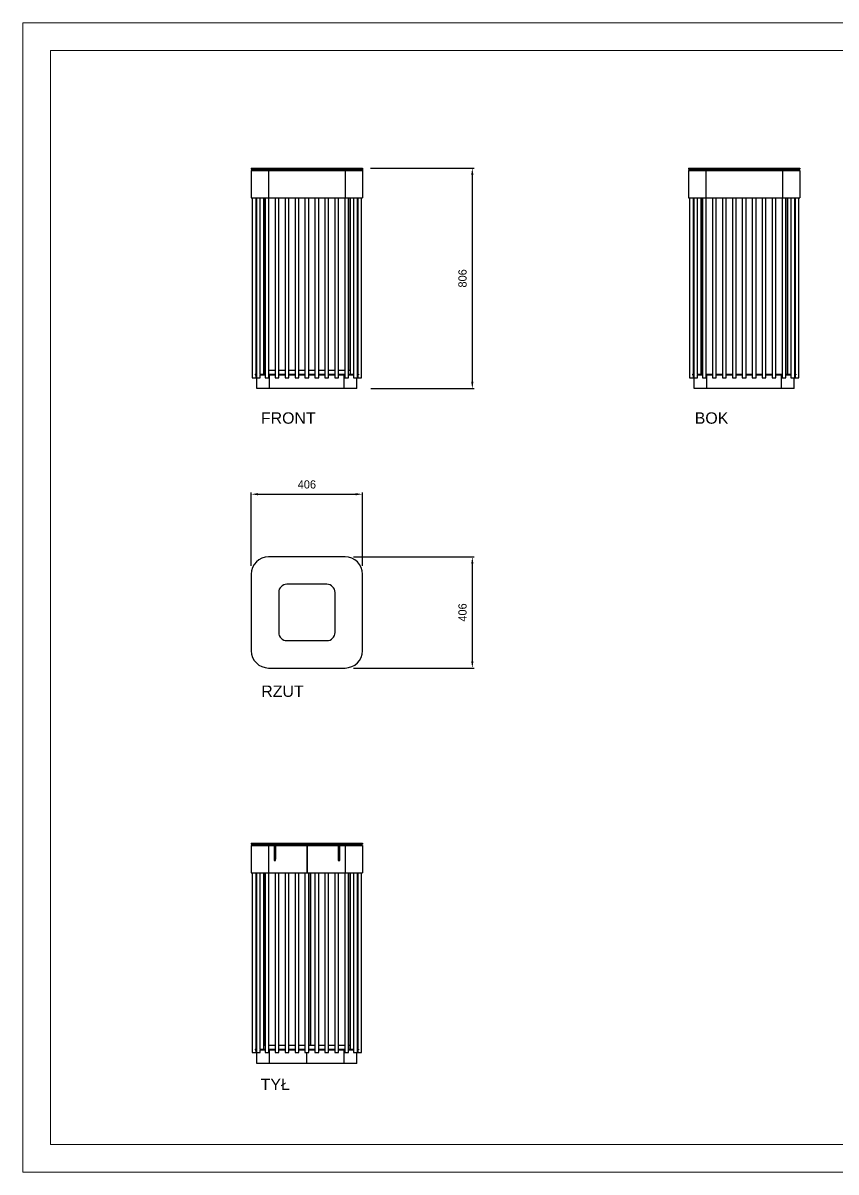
# Model space of a CAD drawing. Header units: millimetres. Extents: x 1848 to 7788, y -1722 to 2478.
# Drawn here: x 1848 to 4818, y -1722 to 2478 of the extents above; entities that cross this region are included whole.
import ezdxf

# ---------------------------------------------------------------- set-up
doc = ezdxf.new("R2010")
doc.units = ezdxf.units.MM
doc.header["$PDSIZE"] = -1
doc.layers.add('tabelka', color=155, linetype='Continuous')
doc.layers.add('WYMIAR', color=96, linetype='Continuous')
doc.dimstyles.new('1-1', dxfattribs={"dimtxt": 30, "dimasz": 25, "dimexe": 6.25, "dimexo": 30, "dimgap": 20.625, "dimtad": 1, "dimdec": 1, "dimtxsty": 'Standard', "dimcen": 0, "dimclrd": 2, "dimclre": 2, "dimclrt": 2, "dimadec": 0, "dimazin": 0, "dimtfac": 1, "dimtdec": 1, "dimtmove": 0, "dimatfit": 3, "dimfxl": 0, "dimarcsym": 0})

# ---------------------------------------------------------------- blocks, each defined once
blk = doc.blocks.new('tyl')
for p, q in [((-1827.9, 1527.6), (-1827.9, 1523.6)), ((-1827.9, 1527.6), (-1764.9, 1527.6)), ((-1827.9, 1523.6), (-1764.9, 1523.6)), ((-1827.9, 1518.6), (-1827.9, 1418.6)), ((-1827.9, 1518.6), (-1764.9, 1518.6)), ((-1824.9, 1521.3), (-1824.9, 1518.6)), ((-1822.4, 1521.3), (-1824.9, 1521.3)), ((-1819.9, 1521.3), (-1822.4, 1521.3)), ((-1819.9, 1518.6), (-1819.9, 1521.3)), ((-1767.4, 1521.3), (-1767.4, 1518.6)), ((-1764.9, 1521.3), (-1767.4, 1521.3)), ((-1764.9, 1527.6), (-1764.9, 1523.6)), ((-1764.9, 1527.6), (-1484.9, 1527.6)), ((-1764.9, 1523.6), (-1484.9, 1523.6)), ((-1762.4, 1521.3), (-1764.9, 1521.3)), ((-1764.9, 1518.6), (-1764.9, 1418.6)), ((-1764.9, 1518.6), (-1744.9, 1518.6)), ((-1762.4, 1518.6), (-1762.4, 1521.3)), ((-1744.9, 1518.6), (-1744.9, 1463.6)), ((-1743.9, 1518.6), (-1744.9, 1518.6)), ((-1739.9, 1523.6), (-1743.9, 1523.6)), ((-1743.9, 1523.6), (-1743.9, 1468.6)), ((-1739.9, 1523.6), (-1739.9, 1468.6)), ((-1738.9, 1518.6), (-1739.9, 1518.6)), ((-1738.9, 1518.6), (-1624.9, 1518.6)), ((-1738.9, 1463.6), (-1738.9, 1518.6)), ((-1624.9, 1518.6), (-1624.9, 1418.6)), ((-1624.4, 1518.6), (-1624.9, 1518.6)), ((-1624.4, 1518.6), (-1624.4, 1418.6)), ((-1624.4, 1518.6), (-1510.9, 1518.6)), ((-1510.9, 1518.6), (-1510.9, 1463.6)), ((-1509.9, 1518.6), (-1510.9, 1518.6)), ((-1505.9, 1523.6), (-1509.9, 1523.6)), ((-1509.9, 1523.6), (-1509.9, 1468.6)), ((-1505.9, 1523.6), (-1505.9, 1468.6)), ((-1504.9, 1518.6), (-1505.9, 1518.6)), ((-1504.9, 1463.6), (-1504.9, 1518.6)), ((-1504.9, 1518.6), (-1484.9, 1518.6)), ((-1487.4, 1521.3), (-1487.4, 1518.6)), ((-1484.9, 1521.3), (-1487.4, 1521.3)), ((-1484.9, 1527.6), (-1484.9, 1523.6)), ((-1484.9, 1527.6), (-1421.9, 1527.6)), ((-1484.9, 1523.6), (-1484.7, 1523.6)), ((-1484.9, 1523.6), (-1421.9, 1523.6)), ((-1482.4, 1521.3), (-1484.9, 1521.3)), ((-1484.9, 1518.6), (-1484.9, 1418.6)), ((-1484.9, 1518.6), (-1421.9, 1518.6)), ((-1482.4, 1518.6), (-1482.4, 1521.3)), ((-1429.9, 1521.3), (-1429.9, 1518.6)), ((-1429.9, 1521.3), (-1427.4, 1521.3)), ((-1427.4, 1521.3), (-1424.9, 1521.3)), ((-1424.9, 1518.6), (-1424.9, 1521.3)), ((-1421.9, 1527.6), (-1421.9, 1523.6)), ((-1421.9, 1518.6), (-1421.9, 1418.6)), ((-1743.9, 1490.6), (-1744.9, 1490.6)), ((-1744.9, 1478.6), (-1743.9, 1478.6)), ((-1744.9, 1471.6), (-1743.9, 1471.6)), ((-1739.9, 1500.6), (-1738.9, 1500.6)), ((-1624.9, 1471.6), (-1624.4, 1471.6)), ((-1510.9, 1500.6), (-1509.9, 1500.6)), ((-1504.9, 1490.6), (-1505.9, 1490.6)), ((-1505.9, 1478.6), (-1504.9, 1478.6)), ((-1505.9, 1471.6), (-1504.9, 1471.6)), ((-1744.9, 1463.6), (-1738.9, 1463.6)), ((-1739.9, 1468.6), (-1743.9, 1468.6)), ((-1739.9, 1463.6), (-1739.9, 1468.6)), ((-1510.9, 1463.6), (-1504.9, 1463.6)), ((-1509.9, 1463.6), (-1509.9, 1468.6)), ((-1505.9, 1468.6), (-1509.9, 1468.6)), ((-1827.9, 1418.6), (-1764.9, 1418.6)), ((-1824.9, 1418.6), (-1824.9, 761.6)), ((-1824.6, 1418.6), (-1824.6, 761.6)), ((-1810.6, 774.6), (-1810.6, 1418.6)), ((-1809.4, 1418.6), (-1809.4, 761.6)), ((-1795.4, 774.6), (-1795.4, 1418.6)), ((-1782.9, 1418.6), (-1782.9, 789.8)), ((-1781.7, 1418.6), (-1781.7, 789.8)), ((-1777.5, 1418.6), (-1777.5, 761.6)), ((-1764.9, 1418.6), (-1624.9, 1418.6)), ((-1763.5, 761.6), (-1763.5, 1418.6)), ((-1740.8, 1418.6), (-1740.8, 761.6)), ((-1726.8, 761.6), (-1726.8, 1418.6)), ((-1704.5, 1418.6), (-1704.5, 761.6)), ((-1690.5, 761.6), (-1690.5, 1418.6)), ((-1668.2, 1418.6), (-1668.2, 761.6)), ((-1654.2, 761.6), (-1654.2, 1418.6)), ((-1631.9, 1418.6), (-1631.9, 761.6)), ((-1624.9, 1421.6), (-1624.4, 1421.6)), ((-1624.4, 1418.6), (-1484.9, 1418.6)), ((-1617.9, 761.6), (-1617.9, 1418.6)), ((-1612.4, 1418.6), (-1612.4, 789.8)), ((-1611.9, 1418.6), (-1611.9, 789.8)), ((-1595.6, 1418.6), (-1595.6, 761.6)), ((-1581.6, 761.6), (-1581.6, 1418.6)), ((-1559.3, 1418.6), (-1559.3, 761.6)), ((-1545.3, 761.6), (-1545.3, 1418.6)), ((-1523, 1418.6), (-1523, 761.6)), ((-1509, 761.6), (-1509, 1418.6)), ((-1486.4, 1418.6), (-1486.4, 761.6)), ((-1484.9, 1418.6), (-1421.9, 1418.6)), ((-1472.4, 761.6), (-1472.4, 1418.6)), ((-1468.1, 1418.6), (-1468.1, 789.2)), ((-1466.9, 1418.6), (-1466.9, 774.6)), ((-1454.4, 1418.6), (-1454.4, 774.6)), ((-1440.4, 761.6), (-1440.4, 1418.6)), ((-1439.2, 1418.6), (-1439.2, 774.6)), ((-1425.2, 761.6), (-1425.2, 1418.6)), ((-1424.9, 761.6), (-1424.9, 1418.6)), ((-1824.9, 761.6), (-1824.6, 761.6)), ((-1824.6, 761.6), (-1817.6, 761.6)), ((-1817.6, 761.6), (-1810.6, 761.6)), ((-1813.6, 774.6), (-1813.6, 771.6)), ((-1813.6, 774.6), (-1809.4, 774.6)), ((-1813.6, 771.6), (-1809.4, 771.6)), ((-1810.6, 761.6), (-1810.6, 771.6)), ((-1809.4, 761.6), (-1802.4, 761.6)), ((-1807.9, 721.6), (-1807.9, 761.6)), ((-1802.4, 761.6), (-1795.4, 761.6)), ((-1795.5, 774.6), (-1795.5, 771.6)), ((-1795.5, 774.6), (-1777.5, 774.6)), ((-1795.5, 771.6), (-1777.5, 771.6)), ((-1795.4, 761.6), (-1795.4, 771.6)), ((-1783.4, 788.9), (-1782.9, 788.9)), ((-1783.4, 788.9), (-1783.4, 774.6)), ((-1782.9, 788.9), (-1782.9, 774.6)), ((-1782.8, 788.9), (-1782.8, 774.6)), ((-1782.8, 788.9), (-1777.5, 788.9)), ((-1777.5, 761.6), (-1770.5, 761.6)), ((-1770.5, 761.6), (-1763.5, 761.6)), ((-1763.5, 788.9), (-1740.8, 788.9)), ((-1763.5, 774.6), (-1740.8, 774.6)), ((-1763.5, 771.6), (-1740.8, 771.6)), ((-1760.9, 721.6), (-1760.9, 771.6)), ((-1740.8, 761.6), (-1733.8, 761.6)), ((-1733.8, 761.6), (-1726.8, 761.6)), ((-1726.8, 788.9), (-1704.5, 788.9)), ((-1726.8, 774.6), (-1704.5, 774.6)), ((-1726.8, 771.6), (-1704.5, 771.6)), ((-1704.5, 761.6), (-1697.5, 761.6)), ((-1697.5, 761.6), (-1690.5, 761.6)), ((-1690.5, 788.9), (-1668.2, 788.9)), ((-1690.5, 774.6), (-1668.2, 774.6)), ((-1690.5, 771.6), (-1668.2, 771.6)), ((-1668.2, 761.6), (-1661.2, 761.6)), ((-1661.2, 761.6), (-1654.2, 761.6)), ((-1654.2, 788.9), (-1631.9, 788.9)), ((-1654.2, 774.6), (-1631.9, 774.6)), ((-1654.2, 771.6), (-1631.9, 771.6)), ((-1631.9, 761.6), (-1624.9, 761.6)), ((-1625.2, 721.6), (-1625.2, 761.6)), ((-1624.9, 761.6), (-1617.9, 761.6)), ((-1624.7, 721.6), (-1624.7, 761.6)), ((-1617.9, 788.9), (-1595.6, 788.9)), ((-1617.9, 774.6), (-1595.6, 774.6)), ((-1617.9, 771.6), (-1595.6, 771.6)), ((-1612.4, 790.1), (-1611.9, 790.1)), ((-1595.6, 761.6), (-1588.6, 761.6)), ((-1588.6, 761.6), (-1581.6, 761.6)), ((-1581.6, 788.9), (-1559.3, 788.9)), ((-1581.6, 774.6), (-1559.3, 774.6)), ((-1581.6, 771.6), (-1559.3, 771.6)), ((-1559.3, 761.6), (-1552.3, 761.6)), ((-1552.3, 761.6), (-1545.3, 761.6)), ((-1545.3, 788.9), (-1523, 788.9)), ((-1545.3, 774.6), (-1523, 774.6)), ((-1545.3, 771.6), (-1523, 771.6)), ((-1523, 761.6), (-1516, 761.6)), ((-1516, 761.6), (-1509, 761.6)), ((-1509, 788.9), (-1486.4, 788.9)), ((-1509, 774.6), (-1486.4, 774.6)), ((-1509, 771.6), (-1486.4, 771.6)), ((-1488.9, 721.6), (-1488.9, 771.6)), ((-1486.4, 761.6), (-1479.4, 761.6)), ((-1479.4, 761.6), (-1472.4, 761.6)), ((-1472.4, 788.9), (-1468, 788.9)), ((-1472.4, 774.6), (-1454.4, 774.6)), ((-1472.4, 771.6), (-1454.4, 771.6)), ((-1468, 788.9), (-1468, 774.6)), ((-1467.4, 788.9), (-1467.7, 788.9)), ((-1467.4, 788.9), (-1467.5, 789.2)), ((-1467.4, 788.9), (-1467.4, 774.6)), ((-1454.4, 774.6), (-1454.4, 771.6)), ((-1454.4, 771.6), (-1454.4, 761.6)), ((-1454.4, 761.6), (-1447.4, 761.6)), ((-1447.4, 761.6), (-1440.4, 761.6)), ((-1441.9, 721.6), (-1441.9, 761.6)), ((-1440.4, 774.6), (-1436.3, 774.6)), ((-1440.4, 771.6), (-1436.3, 771.6)), ((-1439.2, 771.6), (-1439.2, 761.6)), ((-1439.2, 761.6), (-1432.2, 761.6)), ((-1436.3, 774.6), (-1436.3, 771.6)), ((-1432.2, 761.6), (-1425.2, 761.6)), ((-1425.2, 761.6), (-1424.9, 761.6)), ((-1760.9, 721.6), (-1807.9, 721.6)), ((-1488.9, 721.6), (-1760.9, 721.6)), ((-1441.9, 721.6), (-1488.9, 721.6))]:
    blk.add_line(p, q)
for centre, start, end in [((-1822.6, 1521.3), 90, 180), ((-1822.2, 1521.3), 0, 90), ((-1765.1, 1521.3), 90, 180), ((-1764.7, 1521.3), 0, 90), ((-1485.1, 1521.3), 90, 180), ((-1484.7, 1521.3), 0, 90), ((-1427.6, 1521.3), 90, 180), ((-1427.2, 1521.3), 0, 90)]:
    blk.add_arc(centre, 2.3, start, end)
for points, knots in [([(-1782.7, 789.9), (-1782.8, 789.9), (-1783, 789.8), (-1783.3, 789.5), (-1783.4, 789.1), (-1783.4, 788.9), (-1783.4, 788.9)], [0, 0, 0, 0, 0.24986, 0.560256, 0.870651, 1, 1, 1, 1]), ([(-1782.7, 789.4), (-1782.7, 789.4), (-1782.8, 789.3), (-1782.9, 789.1), (-1782.9, 789), (-1782.9, 788.9)], [0, 0, 0, 0, 0.102186, 0.551093, 1, 1, 1, 1]), ([(-1782.8, 788.9), (-1782.8, 789), (-1782.7, 789.3), (-1782.6, 789.7), (-1782.5, 789.9), (-1782.4, 789.9), (-1782.4, 789.9)], [0, 0, 0, 0, 0.310651, 0.62138, 0.93211, 1, 1, 1, 1]), ([(-1468.4, 789.8), (-1468.4, 789.8), (-1468.3, 789.7), (-1468.2, 789.4), (-1468.1, 789.1), (-1468, 788.9), (-1468, 788.9)], [0, 0, 0, 0, 0.093189, 0.468413, 0.843636, 1, 1, 1, 1])]:
    blk.add_open_spline(points, degree=3, knots=knots)
blk = doc.blocks.new('bok')
for p, q in [((478.4, 1527.6), (478.4, 1523.6)), ((478.4, 1527.6), (541.4, 1527.6)), ((478.4, 1523.6), (541.4, 1523.6)), ((478.4, 1518.6), (478.4, 1418.6)), ((478.4, 1518.6), (541.4, 1518.6)), ((481.4, 1521.3), (481.4, 1518.6)), ((481.4, 1521.3), (486.4, 1521.3)), ((486.4, 1518.6), (486.4, 1521.3)), ((538.9, 1521.3), (538.9, 1518.6)), ((543.9, 1521.3), (538.9, 1521.3)), ((541.4, 1527.6), (541.4, 1523.6)), ((541.4, 1527.6), (821.4, 1527.6)), ((541.4, 1523.6), (821.4, 1523.6)), ((541.4, 1518.6), (541.4, 1418.6)), ((541.4, 1518.6), (821.4, 1518.6)), ((543.9, 1518.6), (543.9, 1521.3)), ((562.4, 1518.6), (562.4, 1523.6)), ((566.4, 1518.6), (566.4, 1523.6)), ((796.4, 1518.6), (796.4, 1523.6)), ((800.4, 1518.6), (800.4, 1523.6)), ((818.9, 1521.3), (818.9, 1518.6)), ((823.9, 1521.3), (818.9, 1521.3)), ((821.4, 1527.6), (821.4, 1523.6)), ((821.4, 1527.6), (884.4, 1527.6)), ((821.4, 1523.6), (884.4, 1523.6)), ((821.4, 1518.6), (821.4, 1418.6)), ((821.4, 1518.6), (884.4, 1518.6)), ((823.9, 1518.6), (823.9, 1521.3)), ((876.4, 1521.3), (876.4, 1518.6)), ((881.4, 1521.3), (876.4, 1521.3)), ((881.4, 1518.6), (881.4, 1521.3)), ((884.4, 1527.6), (884.4, 1523.6)), ((884.4, 1518.6), (884.4, 1418.6)), ((478.4, 1418.6), (541.4, 1418.6)), ((481.4, 1418.6), (481.4, 761.6)), ((481.7, 1418.6), (481.7, 761.6)), ((495.7, 774.6), (495.7, 1418.6)), ((496.9, 1418.6), (496.9, 761.6)), ((510.9, 774.6), (510.9, 1418.6)), ((523.4, 1418.6), (523.4, 774.6)), ((524.6, 1418.6), (524.6, 774.6)), ((528.8, 1418.6), (528.8, 761.6)), ((541.4, 1418.6), (821.4, 1418.6)), ((542.8, 761.6), (542.8, 1418.6)), ((565.5, 1418.6), (565.5, 761.6)), ((579.5, 761.6), (579.5, 1418.6)), ((601.8, 1418.6), (601.8, 761.6)), ((615.8, 761.6), (615.8, 1418.6)), ((638.1, 1418.6), (638.1, 761.6)), ((652.1, 761.6), (652.1, 1418.6)), ((674.4, 1418.6), (674.4, 761.6)), ((688.4, 761.6), (688.4, 1418.6)), ((710.7, 1418.6), (710.7, 761.6)), ((724.7, 761.6), (724.7, 1418.6)), ((747, 1418.6), (747, 761.6)), ((761, 761.6), (761, 1418.6)), ((783.3, 1418.6), (783.3, 761.6)), ((797.3, 761.6), (797.3, 1418.6)), ((819.9, 1418.6), (819.9, 761.6)), ((821.4, 1418.6), (884.4, 1418.6)), ((833.9, 761.6), (833.9, 1418.6)), ((838.2, 1418.6), (838.2, 774.6)), ((839.4, 1418.6), (839.4, 788.9)), ((851.8, 1418.6), (851.8, 774.6)), ((865.8, 761.6), (865.8, 1418.6)), ((867.1, 1418.6), (867.1, 774.6)), ((881.1, 761.6), (881.1, 1418.6)), ((881.4, 761.6), (881.4, 1418.6)), ((481.4, 761.6), (481.7, 761.6)), ((481.7, 761.6), (482.1, 761.6)), ((482.1, 761.6), (495.7, 761.6)), ((492.7, 774.6), (492.7, 771.6)), ((492.7, 774.6), (496.9, 774.6)), ((492.7, 771.6), (496.9, 771.6)), ((495.7, 761.6), (495.7, 771.6)), ((496.9, 761.6), (510.9, 761.6)), ((498.4, 721.6), (498.4, 761.6)), ((510.8, 774.6), (510.8, 771.6)), ((510.8, 774.6), (528.8, 774.6)), ((510.8, 771.6), (528.8, 771.6)), ((510.9, 761.6), (510.9, 771.6)), ((528.8, 761.6), (542.8, 761.6)), ((542.8, 774.6), (565.5, 774.6)), ((542.8, 771.6), (565.5, 771.6)), ((545.4, 721.6), (545.4, 771.6)), ((565.5, 761.6), (579.5, 761.6)), ((579.5, 774.6), (601.8, 774.6)), ((579.5, 771.6), (601.8, 771.6)), ((601.8, 761.6), (615.8, 761.6)), ((615.8, 774.6), (638.1, 774.6)), ((615.8, 771.6), (638.1, 771.6)), ((638.1, 761.6), (652.1, 761.6)), ((652.1, 774.6), (674.4, 774.6)), ((652.1, 771.6), (674.4, 771.6)), ((674.4, 761.6), (688.4, 761.6)), ((688.4, 774.6), (710.7, 774.6)), ((688.4, 771.6), (710.7, 771.6)), ((710.7, 761.6), (724.7, 761.6)), ((724.7, 774.6), (747, 774.6)), ((724.7, 771.6), (747, 771.6)), ((747, 761.6), (761, 761.6)), ((761, 774.6), (783.3, 774.6)), ((761, 771.6), (783.3, 771.6)), ((783.3, 761.6), (797.3, 761.6)), ((797.3, 774.6), (819.9, 774.6)), ((797.3, 771.6), (819.9, 771.6)), ((817.4, 721.6), (817.4, 771.6)), ((819.9, 761.6), (833.9, 761.6)), ((833.9, 774.6), (851.9, 774.6)), ((833.9, 771.6), (851.9, 771.6)), ((839.1, 788.9), (839.3, 788.9)), ((839.3, 788.9), (839.3, 774.6)), ((839.9, 788.9), (839.4, 788.9)), ((839.4, 788.9), (839.4, 788.9)), ((839.4, 788.9), (839.4, 774.6)), ((839.9, 788.9), (839.9, 774.6)), ((851.8, 771.6), (851.8, 761.6)), ((851.8, 761.6), (865.8, 761.6)), ((851.9, 774.6), (851.9, 771.6)), ((864.4, 721.6), (864.4, 761.6)), ((865.8, 774.6), (870, 774.6)), ((865.8, 771.6), (870, 771.6)), ((867.1, 771.6), (867.1, 761.6)), ((867.1, 761.6), (881.1, 761.6)), ((870, 774.6), (870, 771.6)), ((881.1, 761.6), (881.4, 761.6)), ((545.4, 721.6), (498.4, 721.6)), ((681.6, 721.6), (545.4, 721.6)), ((817.4, 721.6), (681.6, 721.6)), ((864.4, 721.6), (817.4, 721.6))]:
    blk.add_line(p, q)
for centre, start, end in [((483.7, 1521.3), 90, 180), ((484.1, 1521.3), 0, 90), ((541.2, 1521.3), 90, 180), ((541.6, 1521.3), 0, 90), ((821.2, 1521.3), 90, 180), ((821.6, 1521.3), 0, 90), ((878.7, 1521.3), 90, 180), ((879.1, 1521.3), 0, 90)]:
    blk.add_arc(centre, 2.3, start, end)
for points, knots in [([(839.2, 789.2), (839.2, 789.2), (839.2, 789), (839.3, 788.9), (839.3, 788.9)], [0, 0, 0, 0, 0.501433, 1, 1, 1, 1]), ([(839.9, 788.9), (839.9, 789), (839.8, 789.3), (839.6, 789.6), (839.4, 789.8), (839.4, 789.8)], [0, 0, 0, 0, 0.379717, 0.759529, 1, 1, 1, 1])]:
    blk.add_open_spline(points, degree=3, knots=knots)
blk = doc.blocks.new('*D7')
at = {"layer": 'Defpoints', "color": 0}
for p in [(3088.3, 1947.5), (3088.9, 1141.5), (3489.7, 1141.5)]:
    blk.add_point(p, dxfattribs=at)
at = {"layer": 'WYMIAR', "color": 2, "lineweight": -2}
for p, q in [((3118.3, 1947.5), (3495.9, 1947.5)), ((3489.7, 1922.5), (3489.7, 1166.5)), ((3118.9, 1141.5), (3495.9, 1141.5))]:
    blk.add_line(p, q, dxfattribs=at)
at = {"layer": 'WYMIAR', "color": 2}
for points in [[(3485.5, 1922.5), (3493.8, 1922.5), (3489.7, 1947.5)], [(3485.5, 1166.5), (3493.8, 1166.5), (3489.7, 1141.5)]]:
    blk.add_solid(points, dxfattribs=at)
at = {"layer": 'WYMIAR', "color": 2, "insert": (3454, 1544.5), "char_height": 30, "attachment_point": 5, "rotation": 90}
blk.add_mtext('806', dxfattribs=at)
blk = doc.blocks.new('*D8')
at = {"layer": 'Defpoints', "color": 0}
for p in [(3025.3, 526.3), (3025.3, 120.3), (3489.7, 120.3)]:
    blk.add_point(p, dxfattribs=at)
at = {"layer": 'WYMIAR', "color": 2, "lineweight": -2}
for p, q in [((3055.3, 526.3), (3495.9, 526.3)), ((3489.7, 501.3), (3489.7, 145.3)), ((3055.3, 120.3), (3495.9, 120.3))]:
    blk.add_line(p, q, dxfattribs=at)
at = {"layer": 'WYMIAR', "color": 2}
for points in [[(3485.5, 501.3), (3493.8, 501.3), (3489.7, 526.3)], [(3485.5, 145.3), (3493.8, 145.3), (3489.7, 120.3)]]:
    blk.add_solid(points, dxfattribs=at)
at = {"layer": 'WYMIAR', "color": 2, "insert": (3454, 323.3), "char_height": 30, "attachment_point": 5, "rotation": 90}
blk.add_mtext('406', dxfattribs=at)
blk = doc.blocks.new('*D9')
at = {"layer": 'Defpoints', "color": 0}
for p in [(3088.3, 755.6), (2682.3, 463.3), (3088.3, 463.3)]:
    blk.add_point(p, dxfattribs=at)
at = {"layer": 'WYMIAR', "color": 2, "lineweight": -2}
for p, q in [((2682.3, 493.3), (2682.3, 761.8)), ((3088.3, 493.3), (3088.3, 761.8)), ((2707.3, 755.6), (3063.3, 755.6))]:
    blk.add_line(p, q, dxfattribs=at)
at = {"layer": 'WYMIAR', "color": 2}
for points in [[(2707.3, 759.7), (2707.3, 751.4), (2682.3, 755.6)], [(3063.3, 759.7), (3063.3, 751.4), (3088.3, 755.6)]]:
    blk.add_solid(points, dxfattribs=at)
at = {"layer": 'WYMIAR', "color": 2, "insert": (2885.3, 791.2), "char_height": 30, "attachment_point": 5}
blk.add_mtext('406', dxfattribs=at)

msp = doc.modelspace()

# ---------------------------------------------------------------- linework, layer by layer
for p, q in [((2682.27, 1947.46), (2682.27, 1943.46)), ((2682.27, 1947.46), (2745.27, 1947.46)), ((2682.27, 1943.46), (2745.27, 1943.46)), ((2682.27, 1938.46), (2682.27, 1838.46)), ((2682.27, 1938.46), (2745.27, 1938.46)), ((2685.27, 1941.16), (2685.27, 1938.46)), ((2690.27, 1941.16), (2685.27, 1941.16)), ((2690.27, 1938.46), (2690.27, 1941.16)), ((2742.77, 1941.16), (2742.77, 1938.46)), ((2747.77, 1941.16), (2742.77, 1941.16)), ((2745.27, 1947.46), (2745.27, 1943.46)), ((2745.27, 1947.46), (3025.27, 1947.46)), ((2745.27, 1943.46), (3025.27, 1943.46)), ((2745.27, 1938.46), (2745.27, 1838.46)), ((2745.27, 1938.46), (3025.27, 1938.46)), ((2747.77, 1938.46), (2747.77, 1941.16)), ((3022.77, 1941.16), (3022.77, 1938.46)), ((3027.77, 1941.16), (3022.77, 1941.16)), ((3025.27, 1947.46), (3025.27, 1943.46)), ((3025.27, 1947.46), (3088.27, 1947.46)), ((3025.27, 1943.46), (3088.27, 1943.46)), ((3025.27, 1938.46), (3025.27, 1838.46)), ((3025.27, 1938.46), (3088.27, 1938.46)), ((3027.77, 1938.46), (3027.77, 1941.16)), ((3064.27, 1938.46), (3064.27, 1943.46)), ((3088.27, 1947.46), (3088.27, 1943.46)), ((3088.27, 1943.46), (3088.27, 1938.46)), ((3088.27, 1938.46), (3088.27, 1838.46)), ((2682.27, 1838.46), (2745.27, 1838.46)), ((2685.27, 1838.46), (2685.27, 1181.46)), ((2685.56, 1838.46), (2685.56, 1181.46)), ((2699.56, 1194.46), (2699.56, 1838.46)), ((2700.79, 1838.46), (2700.79, 1181.46)), ((2714.79, 1194.46), (2714.79, 1838.46)), ((2727.27, 1838.46), (2727.27, 1194.46)), ((2728.47, 1838.46), (2728.47, 1209.09)), ((2732.73, 1838.46), (2732.73, 1181.46)), ((2745.27, 1838.46), (3025.27, 1838.46)), ((2746.73, 1181.46), (2746.73, 1838.46)), ((2769.37, 1838.46), (2769.37, 1181.46)), ((2783.37, 1181.46), (2783.37, 1838.46)), ((2805.67, 1838.46), (2805.67, 1181.46)), ((2819.67, 1181.46), (2819.67, 1838.46)), ((2841.97, 1838.46), (2841.97, 1181.46)), ((2855.97, 1181.46), (2855.97, 1838.46)), ((2878.27, 1838.46), (2878.27, 1181.46)), ((2892.27, 1181.46), (2892.27, 1838.46)), ((2914.57, 1838.46), (2914.57, 1181.46)), ((2928.57, 1181.46), (2928.57, 1838.46)), ((2950.87, 1838.46), (2950.87, 1181.46)), ((2964.87, 1181.46), (2964.87, 1838.46)), ((2987.17, 1838.46), (2987.17, 1181.46)), ((3001.17, 1181.46), (3001.17, 1838.46)), ((3023.81, 1838.46), (3023.81, 1181.46)), ((3025.27, 1838.46), (3088.27, 1838.46)), ((3037.81, 1181.46), (3037.81, 1838.46)), ((3042.07, 1838.46), (3042.07, 1209.69)), ((3043.27, 1838.46), (3043.27, 1209.67)), ((3055.75, 1838.46), (3055.75, 1194.46)), ((3069.75, 1181.46), (3069.75, 1838.46)), ((3070.98, 1838.46), (3070.98, 1194.46)), ((3084.98, 1181.46), (3084.98, 1838.46)), ((3085.27, 1181.46), (3085.27, 1838.46)), ((2685.27, 1181.46), (2685.56, 1181.46)), ((2685.56, 1181.46), (2699.56, 1181.46)), ((2696.62, 1194.46), (2696.62, 1191.46)), ((2696.62, 1194.46), (2700.79, 1194.46)), ((2696.62, 1191.46), (2700.79, 1191.46)), ((2699.56, 1181.46), (2699.56, 1191.46)), ((2700.79, 1181.46), (2714.79, 1181.46)), ((2702.27, 1141.46), (2702.27, 1181.46)), ((2714.73, 1194.46), (2714.73, 1191.46)), ((2714.73, 1194.46), (2732.73, 1194.46)), ((2714.73, 1191.46), (2732.73, 1191.46)), ((2714.79, 1181.46), (2714.79, 1191.46)), ((2727.77, 1208.72), (2728.06, 1208.72)), ((2727.77, 1208.72), (2727.77, 1194.46)), ((2728.34, 1208.72), (2728.34, 1194.46)), ((2728.34, 1208.72), (2732.73, 1208.72)), ((2732.73, 1181.46), (2746.73, 1181.46)), ((2746.73, 1208.72), (2769.37, 1208.72)), ((2746.73, 1194.46), (2769.37, 1194.46)), ((2746.73, 1191.46), (2769.37, 1191.46)), ((2749.27, 1141.46), (2749.27, 1191.46)), ((2769.37, 1181.46), (2783.37, 1181.46)), ((2783.37, 1208.72), (2805.67, 1208.72)), ((2783.37, 1194.46), (2805.67, 1194.46)), ((2783.37, 1191.46), (2805.67, 1191.46)), ((2805.67, 1181.46), (2819.67, 1181.46)), ((2819.67, 1208.72), (2841.97, 1208.72)), ((2819.67, 1194.46), (2841.97, 1194.46)), ((2819.67, 1191.46), (2841.97, 1191.46)), ((2841.97, 1181.46), (2855.97, 1181.46)), ((2855.97, 1208.72), (2878.27, 1208.72)), ((2855.97, 1194.46), (2878.27, 1194.46)), ((2855.97, 1191.46), (2878.27, 1191.46)), ((2878.27, 1181.46), (2892.27, 1181.46)), ((2892.27, 1208.72), (2914.57, 1208.72)), ((2892.27, 1194.46), (2914.57, 1194.46)), ((2892.27, 1191.46), (2914.57, 1191.46)), ((2914.57, 1181.46), (2928.57, 1181.46)), ((2928.57, 1208.72), (2950.87, 1208.72)), ((2928.57, 1194.46), (2950.87, 1194.46)), ((2928.57, 1191.46), (2950.87, 1191.46)), ((2950.87, 1181.46), (2964.87, 1181.46)), ((2964.87, 1208.72), (2987.17, 1208.72)), ((2964.87, 1194.46), (2987.17, 1194.46)), ((2964.87, 1191.46), (2987.17, 1191.46)), ((2987.17, 1181.46), (3001.17, 1181.46)), ((3001.17, 1208.72), (3023.81, 1208.72)), ((3001.17, 1194.46), (3023.81, 1194.46)), ((3001.17, 1191.46), (3023.81, 1191.46)), ((3021.27, 1141.46), (3021.27, 1191.46)), ((3023.81, 1181.46), (3037.81, 1181.46)), ((3037.81, 1208.72), (3043.2, 1208.72)), ((3037.81, 1194.46), (3055.81, 1194.46)), ((3037.81, 1191.46), (3055.81, 1191.46)), ((3043.2, 1208.72), (3043.2, 1194.46)), ((3043.77, 1208.72), (3043.27, 1208.72)), ((3043.27, 1208.72), (3043.27, 1194.46)), ((3043.77, 1208.72), (3043.77, 1194.46)), ((3055.75, 1191.46), (3055.75, 1181.46)), ((3055.75, 1181.46), (3069.75, 1181.46)), ((3055.81, 1194.46), (3055.81, 1191.46)), ((3068.27, 1141.46), (3068.27, 1181.46)), ((3069.75, 1194.46), (3073.92, 1194.46)), ((3069.75, 1191.46), (3073.92, 1191.46)), ((3070.98, 1191.46), (3070.98, 1181.46)), ((3070.98, 1181.46), (3084.98, 1181.46)), ((3073.92, 1194.46), (3073.92, 1191.46)), ((3084.98, 1181.46), (3085.27, 1181.46)), ((2749.27, 1141.46), (2702.27, 1141.46)), ((3021.27, 1141.46), (2749.27, 1141.46)), ((3068.27, 1141.46), (3021.27, 1141.46)), ((3025.27, 526.33), (2745.27, 526.33)), ((2682.27, 463.33), (2682.27, 183.33)), ((3088.27, 183.33), (3088.27, 463.33)), ((2958.27, 426.33), (2812.27, 426.33)), ((2782.27, 396.33), (2782.27, 250.33)), ((2988.27, 250.33), (2988.27, 396.33)), ((2812.27, 220.33), (2958.27, 220.33)), ((2745.27, 120.33), (3025.27, 120.33))]:
    msp.add_line(p, q)
for centre, radius, start, end in [((2687.57, 1941.16), 2.3, 90, 180), ((2687.97, 1941.16), 2.3, 0, 90), ((2745.07, 1941.16), 2.3, 90, 180), ((2745.47, 1941.16), 2.3, 0, 90), ((3025.07, 1941.16), 2.3, 90, 180), ((3025.47, 1941.16), 2.3, 0, 90), ((2745.27, 463.33), 63, 90, 180), ((3025.27, 463.33), 63, 0, 90), ((2812.27, 396.33), 30, 90, 180), ((2958.27, 396.33), 30, 0, 90), ((2812.27, 250.33), 30, 180, 270), ((2958.27, 250.33), 30, 270, 0), ((2745.27, 183.33), 63, 180, 270), ((3025.27, 183.33), 63, 270, 0)]:
    msp.add_arc(centre, radius, start, end)
for points, knots in [([(2727.84, 1209.06), (2727.82, 1209.01), (2727.77, 1208.89), (2727.77, 1208.78), (2727.77, 1208.72)], [0, 0, 0, 0, 0.5014335, 1, 1, 1, 1]), ([(2728.34, 1208.72), (2728.39, 1208.86), (2728.48, 1209.14), (2728.63, 1209.52), (2728.77, 1209.79), (2728.88, 1209.9), (2728.95, 1209.91), (2728.97, 1209.92)], [0, 0, 0, 0, 0.2263683, 0.4527934, 0.6792187, 0.9056438, 1, 1, 1, 1]), ([(3042.74, 1209.8), (3042.78, 1209.75), (3042.86, 1209.63), (3043, 1209.3), (3043.11, 1208.98), (3043.18, 1208.77), (3043.2, 1208.72)], [0, 0, 0, 0, 0.2498601, 0.5602559, 0.8706515, 1, 1, 1, 1]), ([(3043.27, 1208.72), (3043.26, 1208.81), (3043.24, 1208.99), (3043.13, 1209.17), (3043.03, 1209.23), (3043.02, 1209.24)], [0, 0, 0, 0, 0.4510367, 0.9020734, 1, 1, 1, 1]), ([(3043.77, 1208.72), (3043.76, 1208.86), (3043.73, 1209.14), (3043.49, 1209.51), (3043.26, 1209.74), (3043.09, 1209.79), (3043.06, 1209.8)], [0, 0, 0, 0, 0.3106511, 0.6213802, 0.9321095, 1, 1, 1, 1])]:
    msp.add_open_spline(points, degree=3, knots=knots)
at = {"layer": 'tabelka', "lineweight": 5}
for points in [[(1848.26, 2478.05), (7788.26, 2478.05), (7788.26, -1721.95), (1848.26, -1721.95)], [(1948.26, 2378.05), (7688.26, 2378.05), (7688.26, -1621.95), (1948.26, -1621.95)]]:
    msp.add_lwpolyline(points, close=True, dxfattribs=at)

# ---------------------------------------------------------------- block references
for name, p in [('bok', (3801.49, 419.85)), ('tyl', (4510.18, -2046.93))]:
    msp.add_blockref(name, p)

# ---------------------------------------------------------------- texts
at = {"layer": 'WYMIAR', "char_height": 41.5951, "width": 196.5247, "attachment_point": 1}
for s, insert in [('{\\f@Arial Unicode MS|b0|i0|c238|p34;FRONT}', (2717.34, 1054.84)), ('{\\f@Arial Unicode MS|b0|i0|c238|p34;BOK}', (4302.2, 1054.84)), ('{\\f@Arial Unicode MS|b0|i0|c238|p34;RZUT}', (2718.63, 56.23)), ('{\\f@Arial Unicode MS|b0|i0|c238|p34;TYŁ}', (2716.49, -1380.57))]:
    msp.add_mtext(s, dxfattribs=dict(at, insert=insert))

# ---------------------------------------------------------------- dimensions: what is measured, and where the dimension line sits
at = {"layer": 'WYMIAR'}
for base, p1, p2, picture, middle in [((3489.67, 1141.46), (3088.27, 1947.46), (3088.85, 1141.46), '*D7', (3454.04, 1544.46)), ((3489.67, 120.33), (3025.27, 526.33), (3025.27, 120.33), '*D8', (3454.04, 323.33))]:
    dim = msp.add_linear_dim(base=base, p1=p1, p2=p2, angle=90, dimstyle='1-1', dxfattribs=at)
    dim.commit()
    dim.dimension.update_dxf_attribs({"geometry": picture, "text_midpoint": middle})
dim = msp.add_linear_dim(base=(3088.27, 755.57), p1=(2682.27, 463.33), p2=(3088.27, 463.33), dimstyle='1-1', dxfattribs=at)
dim.commit()
dim.dimension.update_dxf_attribs({"geometry": '*D9', "text_midpoint": (2885.27, 791.2)})

doc.saveas('drawing.dxf')
